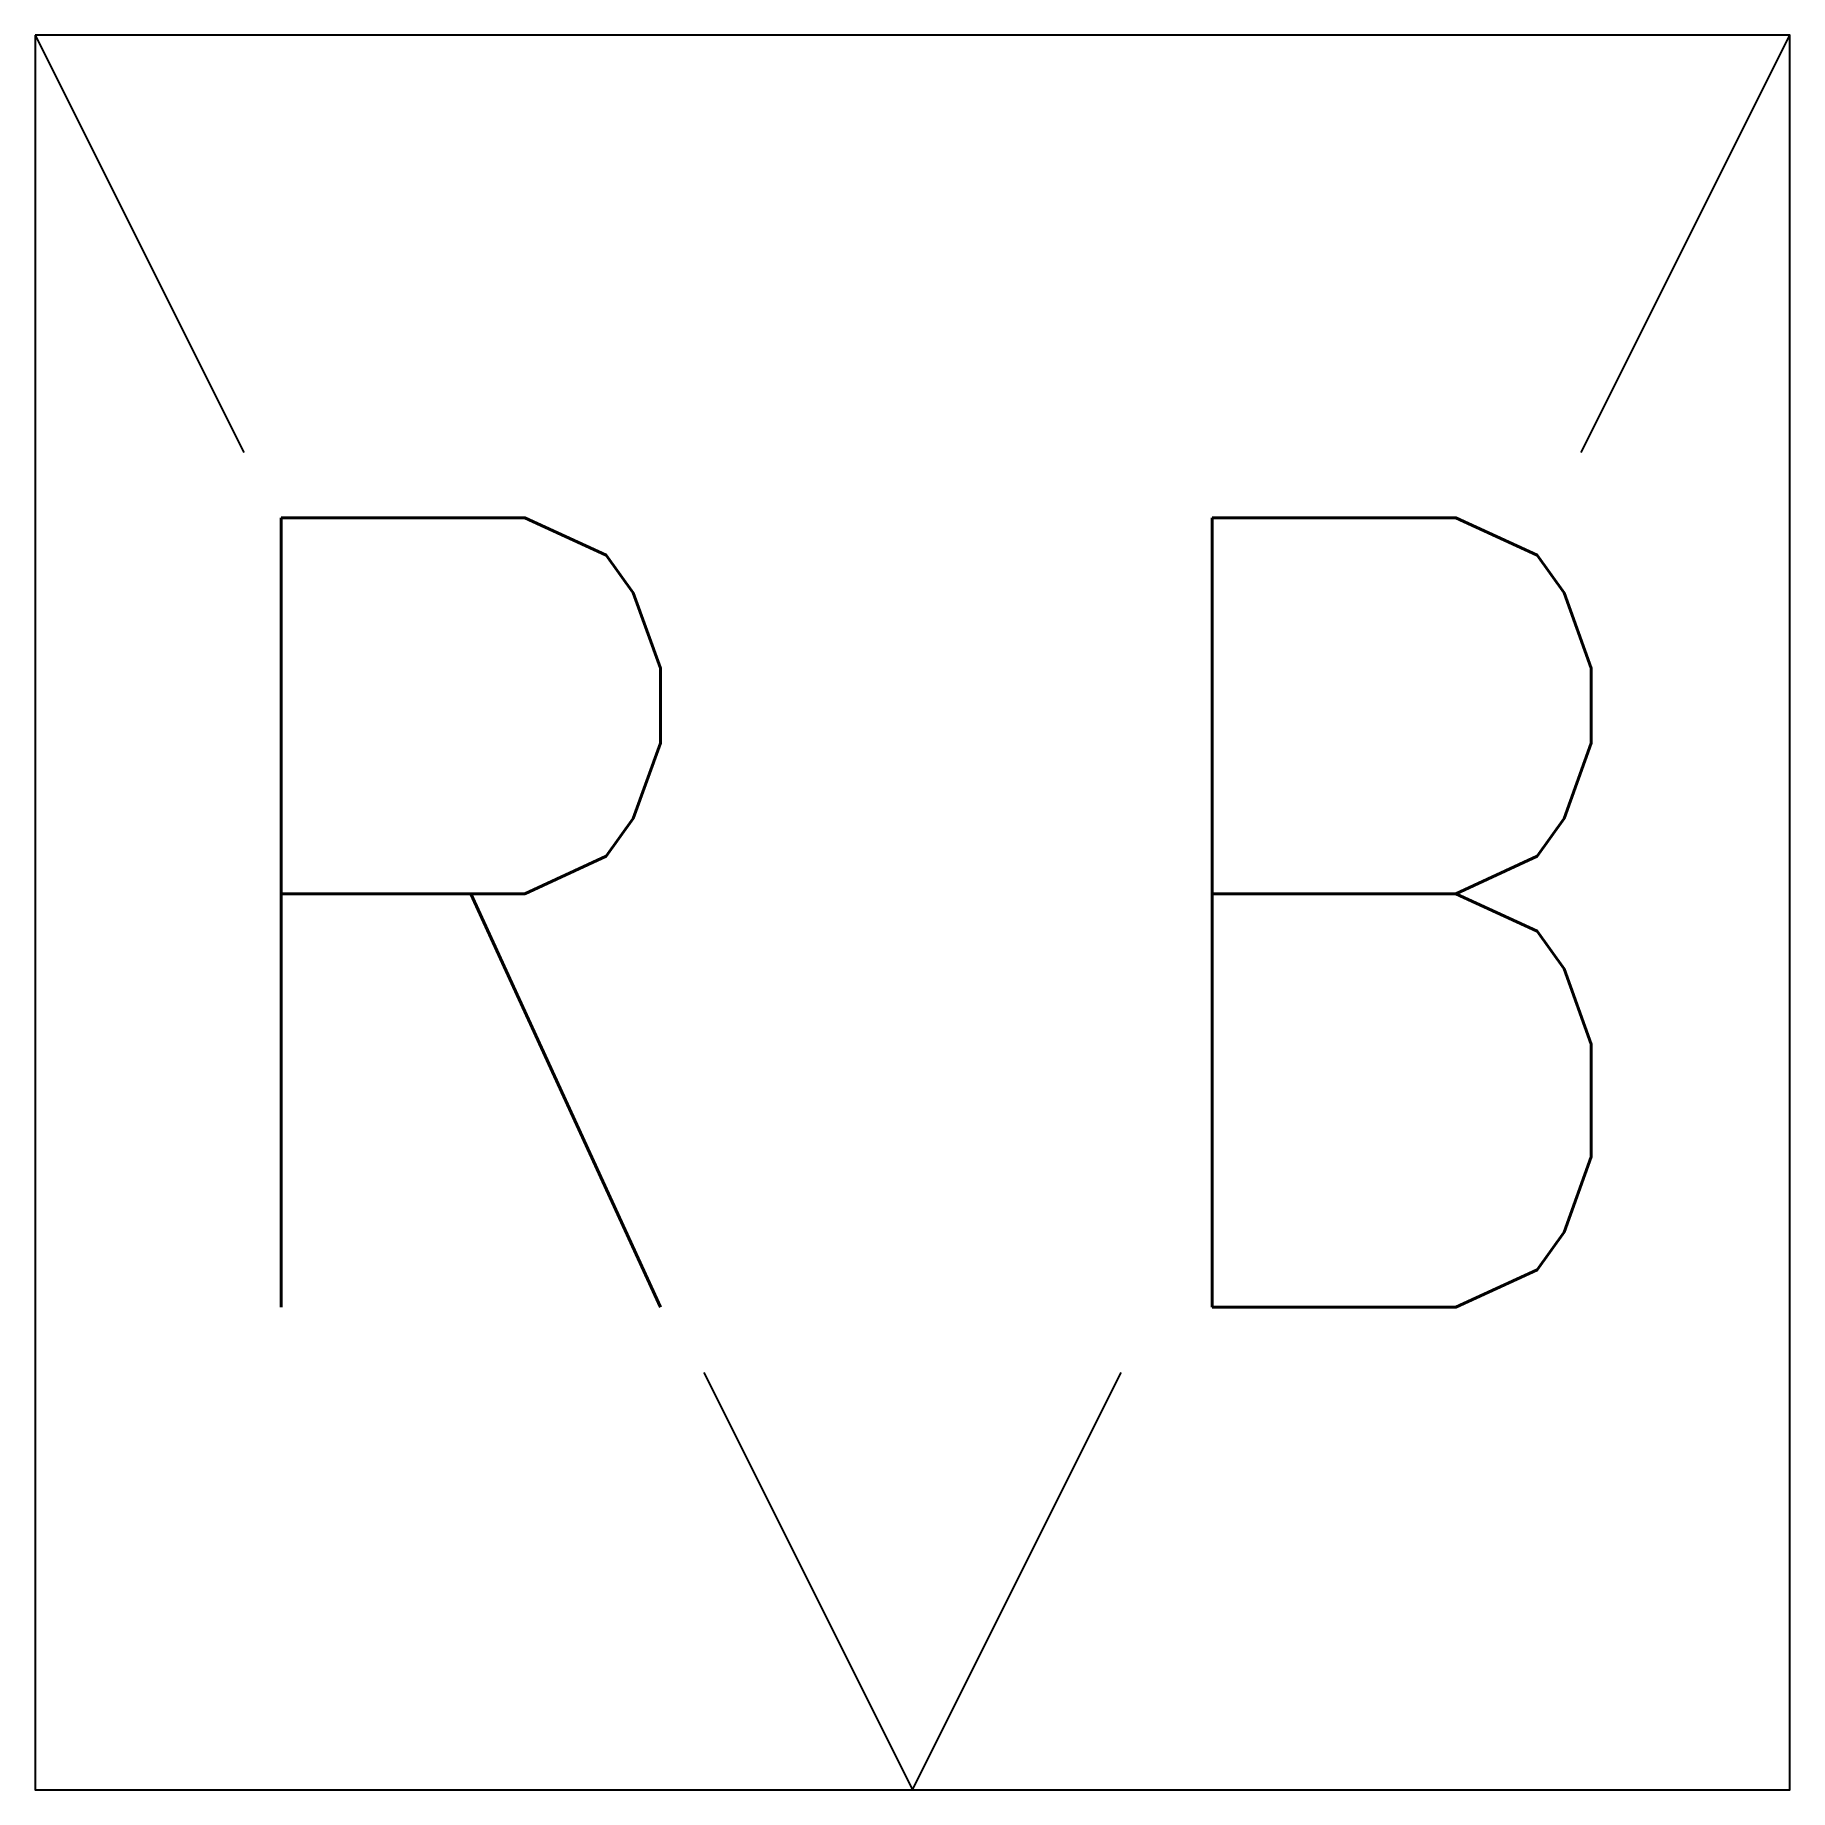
# Model space of a CAD drawing. Header units: feet. Extents: x -0.5 to 0.5, y -0.5 to 0.5.
import ezdxf
from ezdxf.enums import TextEntityAlignment as Align

# ---------------------------------------------------------------- set-up
doc = ezdxf.new("R2010")
doc.units = ezdxf.units.FT
doc.header["$MEASUREMENT"] = 0
doc.styles.add('SYM', font='SIMPLEX.SHX', dxfattribs={"width": 0.8})

msp = doc.modelspace()

# ---------------------------------------------------------------- linework, layer by layer
for p, q in [((-0.5, 0.5, 1.0001), (-0.381, 0.2621, 1.0001)), ((0.381, 0.2621, 1.0001), (0.5, 0.5, 1.0001)), ((-0.119, -0.2621, 1.0001), (0, -0.5, 1.0001)), ((0, -0.5, 1.0001), (0.119, -0.2621, 1.0001))]:
    msp.add_line(p, q)
msp.add_3dface([(-0.5, 0.5, 1), (-0.5, -0.5, 1), (0.5, -0.5, 1), (0.5, 0.5, 1)])
at = {"layer": 'Defpoints'}
msp.add_point((0, 0), dxfattribs=at)

# ---------------------------------------------------------------- texts
at = {"style": 'SYM', "width": 0.8}
for s, p in [('R', (-0.2594, 0, 1)), ('B', (0.2711, 0, 1))]:
    msp.add_text(s, height=0.45, dxfattribs=at).set_placement(p, align=Align.MIDDLE)

doc.saveas('drawing.dxf')
